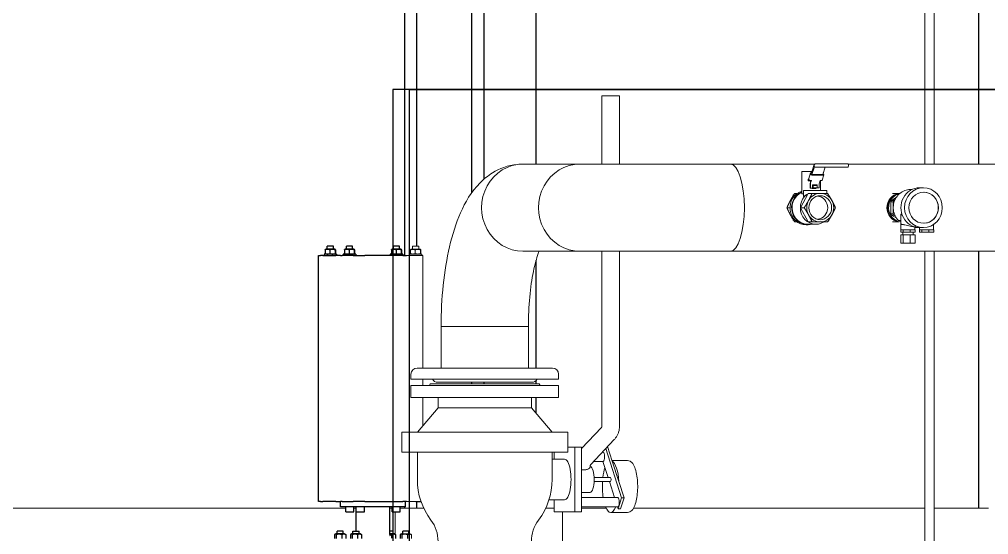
# Model space of a CAD drawing. Header units: millimetres. Extents: x -4172 to 126100, y -2 to 142133.
# Drawn here: x 60829 to 62698, y 44059 to 45053 of the extents above; entities that cross this region are included whole.
import ezdxf

# ---------------------------------------------------------------- set-up
doc = ezdxf.new("R2010")
doc.units = ezdxf.units.MM
doc.header["$LTSCALE"] = 100
for name, color, linetype, lineweight, true_color in [('P_Biomass (BM)', 150, 'Continuous', 18, 0x007fff), ('P_Cable Ducts (CD)', 30, 'Continuous', 18, 0xff7f00), ('P_Technical Water (TW)', 140, 'Continuous', 18, 0x00bfff)]:
    doc.layers.add(name, color=color, linetype=linetype, lineweight=lineweight, true_color=true_color)
doc.layers.add('Visible', color=7, linetype='Continuous', lineweight=25)

msp = doc.modelspace()

# ---------------------------------------------------------------- linework, layer by layer
at = {"layer": 'P_Biomass (BM)'}
for p, q in [((61986.46, 44905.08), (61952.46, 44905.08)), ((61952.46, 44773.73), (61952.46, 44905.08)), ((61986.46, 44773.73), (61986.46, 44905.08)), ((61800.08, 44773.73), (61909.9, 44773.73)), ((62200.3, 44773.73), (61909.9, 44773.73)), ((62200.3, 44773.73), (61909.9, 44773.73)), ((62200.3, 44773.73), (62362.87, 44773.73)), ((62337.92, 44759.53), (62338.03, 44716.61)), ((62351.51, 44746.13), (62354.89, 44756.74)), ((62355.81, 44753.45), (62354.9, 44756.28)), ((62357.36, 44757.35), (62355.97, 44757.35)), ((62356.9, 44755.93), (62361.61, 44770.69)), ((62357.59, 44753.81), (62362.29, 44768.57)), ((62362.19, 44769.44), (62362.18, 44772.44)), ((62384.44, 44774.01), (62363.6, 44773.95)), ((62363.61, 44767.95), (62405.85, 44767.95)), ((62378.43, 44753.87), (62382.91, 44767.95)), ((62380.43, 44753.52), (62379.52, 44756.35)), ((62384.44, 44774.01), (62426.67, 44774.01)), ((62427.55, 44773.73), (64317.06, 44773.73)), ((62428.18, 44769.51), (62428.17, 44772.51)), ((62350.12, 44741.45), (62350.11, 44744.45)), ((62350.11, 44744.45), (62351.91, 44744.45)), ((62350.12, 44741.45), (62352.86, 44741.45)), ((62351.52, 44745.68), (62352.43, 44742.85)), ((62352.86, 44741.45), (62355.55, 44741.46)), ((62356.56, 44741.8), (62354.2, 44741.79)), ((62355.66, 44741.79), (62354.68, 44738.72)), ((62356.56, 44741.8), (62355.13, 44737.3)), ((62356.9, 44755.93), (62357.59, 44753.81)), ((62379.36, 44752.46), (62357.58, 44752.4)), ((62357.59, 44753.81), (62378.43, 44753.87)), ((62373.61, 44741.85), (62372.18, 44737.35)), ((62373.5, 44741.51), (62373.69, 44741.51)), ((62375.98, 44741.85), (62373.61, 44741.85)), ((62373.96, 44741.57), (62374.01, 44722.61)), ((62377.06, 44742.46), (62380.44, 44753.07)), ((62341.58, 44711.49), (62341.55, 44722.52)), ((62380.59, 44722.63), (62344.6, 44722.53)), ((62347.49, 44722.53), (62383.48, 44722.63)), ((62354.03, 44733.77), (62354.05, 44727.52)), ((62354.69, 44727.52), (62354.05, 44727.52)), ((62354.67, 44733.77), (62354.69, 44727.52)), ((62354.69, 44727.52), (62358.95, 44727.53)), ((62357.85, 44726.36), (62359.89, 44727.79)), ((62357.85, 44727.53), (62357.85, 44726.36)), ((62367.46, 44733.8), (62358.93, 44733.78)), ((62358.93, 44733.78), (62358.95, 44727.53)), ((62359.88, 44732.47), (62358.94, 44732.47)), ((62359.88, 44732.47), (62367.46, 44732.49)), ((62359.89, 44727.79), (62359.88, 44732.47)), ((62359.89, 44727.79), (62367.47, 44727.81)), ((62367.46, 44732.49), (62365.41, 44732.49)), ((62365.43, 44726.38), (62367.47, 44727.81)), ((62366.81, 44733.8), (62366.82, 44732.49)), ((62367.11, 44727.56), (62367.47, 44727.56)), ((62367.47, 44727.56), (62367.46, 44733.8)), ((62367.47, 44727.81), (62367.46, 44732.49)), ((62367.47, 44727.56), (62371.73, 44727.57)), ((62371.72, 44733.82), (62371.73, 44727.57)), ((62386.55, 44717.12), (62386.54, 44722.64)), ((62547.04, 44724.58), (62550.69, 44724.68)), ((62565.61, 44728.05), (62572.66, 44728.05)), ((62320.89, 44713.73), (62322.16, 44713.73)), ((62329.29, 44717.04), (62324.28, 44717.04)), ((62350.46, 44717.04), (62335.5, 44689.49)), ((62380.54, 44717.12), (62350.46, 44717.04)), ((62350.46, 44717.04), (62357.7, 44717.04)), ((62380.54, 44717.12), (62387.78, 44717.12)), ((62509.79, 44701.16), (62514.28, 44701.16)), ((62509.79, 44701.16), (62509.79, 44678)), ((62520.28, 44709.25), (62511.18, 44703.71)), ((62515.68, 44703.71), (62511.18, 44703.71)), ((62512.94, 44716.83), (62526.14, 44716.83)), ((62514.28, 44701.16), (62514.28, 44678)), ((62517.97, 44705.11), (62515.68, 44703.71)), ((62315.37, 44689.49), (62309.31, 44689.49)), ((62335.5, 44689.49), (62350.61, 44662.04)), ((62335.5, 44689.49), (62342.74, 44689.49)), ((62320.89, 44665.43), (62322.23, 44665.43)), ((62514.28, 44678), (62509.79, 44678)), ((62511.18, 44675.45), (62515.68, 44675.45)), ((62511.18, 44675.45), (62520.28, 44669.91)), ((62515.68, 44675.45), (62517.97, 44674.05)), ((62524.52, 44664.58), (62524.68, 44664.58)), ((62528.81, 44675.38), (62528.81, 44657.46)), ((62329.41, 44662.04), (62324.42, 44662.04)), ((62346.63, 44656.58), (62349.68, 44656.58)), ((62349.68, 44657.58), (62365.57, 44657.58)), ((62350.61, 44662.04), (62357.85, 44662.04)), ((62512.94, 44662.33), (62526.14, 44662.33)), ((62529.4, 44647.08), (62529.31, 44647.08)), ((62529.31, 44647.08), (62529.31, 44642.08)), ((62529.4, 44657.26), (62529.4, 44647.08)), ((62529.4, 44647.08), (62533.52, 44647.08)), ((62533.76, 44647.08), (62533.52, 44647.08)), ((62534.49, 44647.08), (62533.76, 44647.08)), ((62533.76, 44647.08), (62533.76, 44642.08)), ((62534.49, 44647.08), (62546.62, 44647.08)), ((62547.35, 44647.08), (62546.62, 44647.08)), ((62547.84, 44647.08), (62547.35, 44647.08)), ((62547.35, 44647.08), (62547.35, 44642.08)), ((62547.84, 44647.08), (62556, 44647.08)), ((62555.94, 44652.38), (62555.94, 44651.08)), ((62557.44, 44651.08), (62555.94, 44651.08)), ((62556.49, 44647.08), (62556, 44647.08)), ((62556.4, 44651.08), (62556.4, 44647.08)), ((62556.49, 44647.08), (62556.49, 44642.08)), ((62557.44, 44652.09), (62557.44, 44651.08)), ((62557.44, 44651.08), (62569.16, 44651.08)), ((62565.38, 44647.08), (62565.3, 44647.08)), ((62565.3, 44647.08), (62565.3, 44642.08)), ((62565.38, 44651.08), (62565.38, 44647.08)), ((62565.38, 44647.08), (62569.51, 44647.08)), ((62565.61, 44651.11), (62572.66, 44651.11)), ((62569.16, 44651.11), (62569.16, 44651.08)), ((62570.66, 44651.08), (62569.16, 44651.08)), ((62569.74, 44647.08), (62569.51, 44647.08)), ((62570.47, 44647.08), (62569.74, 44647.08)), ((62569.74, 44647.08), (62569.74, 44642.08)), ((62570.47, 44647.08), (62582.6, 44647.08)), ((62570.66, 44651.11), (62570.66, 44651.08)), ((62583.33, 44647.08), (62582.6, 44647.08)), ((62583.82, 44647.08), (62583.33, 44647.08)), ((62583.33, 44647.08), (62583.33, 44642.08)), ((62583.82, 44647.08), (62591.98, 44647.08)), ((62592.47, 44647.08), (62591.98, 44647.08)), ((62592.38, 44656.84), (62592.38, 44647.08)), ((62592.47, 44647.08), (62592.47, 44642.08)), ((62592.98, 44657.64), (62592.98, 44657.46)), ((62533.76, 44642.08), (62529.31, 44642.08)), ((62533.76, 44637.08), (62529.31, 44637.08)), ((62529.31, 44637.08), (62529.31, 44621.08)), ((62532.9, 44642.08), (62532.9, 44637.08)), ((62547.35, 44642.08), (62533.76, 44642.08)), ((62547.35, 44637.08), (62533.76, 44637.08)), ((62533.76, 44637.08), (62533.76, 44621.08)), ((62556.49, 44642.08), (62547.35, 44642.08)), ((62556.49, 44637.08), (62547.35, 44637.08)), ((62547.35, 44637.08), (62547.35, 44621.08)), ((62552.9, 44642.08), (62552.9, 44637.08)), ((62556.49, 44637.08), (62556.49, 44621.08)), ((62569.74, 44642.08), (62565.3, 44642.08)), ((62583.33, 44642.08), (62569.74, 44642.08)), ((62592.47, 44642.08), (62583.33, 44642.08)), ((61583.46, 44608.21), (61583.46, 44600.95)), ((61584.72, 44609.58), (61583.8, 44609.05)), ((61601.92, 44609.58), (61584.72, 44609.58)), ((61599.32, 44615.58), (61587.32, 44615.58)), ((61587.32, 44609.58), (61587.32, 44615.58)), ((61592.54, 44608.21), (61592.54, 44600.95)), ((61599.32, 44609.58), (61599.32, 44615.58)), ((61601.92, 44609.58), (61602.85, 44609.05)), ((61602.41, 44608.21), (61602.41, 44600.95)), ((61603.19, 44608.21), (61603.19, 44600.95)), ((62533.76, 44621.08), (62529.31, 44621.08)), ((62547.35, 44621.08), (62533.76, 44621.08)), ((62556.49, 44621.08), (62547.35, 44621.08)), ((61575.32, 44597.08), (61593.6, 44597.08)), ((61605.32, 44599.58), (61581.32, 44599.58)), ((61581.32, 44599.58), (61581.32, 44597.08)), ((61584.72, 44599.58), (61583.8, 44600.11)), ((61607.32, 44597.08), (61593.6, 44597.08)), ((61601.92, 44599.58), (61602.85, 44600.11)), ((61605.32, 44599.58), (61605.32, 44597.08)), ((61607.32, 44597.08), (61607.32, 44380.08)), ((61800.08, 44605.43), (61909.9, 44605.43)), ((61909.9, 44605.43), (62200.3, 44605.43)), ((61909.9, 44605.43), (62200.3, 44605.43)), ((61952.46, 44267.86), (61952.46, 44605.43)), ((61986.46, 44267.86), (61986.46, 44605.43)), ((62200.3, 44605.43), (64317.06, 44605.43)), ((61642.39, 44380.08), (61642.39, 44460.58)), ((61810.69, 44460.58), (61642.39, 44460.58)), ((61810.69, 44380.08), (61810.69, 44460.58)), ((61584.04, 44358.58), (61584.04, 44368.08)), ((61597.07, 44380.08), (61596.04, 44380.08)), ((61597.07, 44380.08), (61597.76, 44380.08)), ((61646.56, 44380.08), (61597.76, 44380.08)), ((61646.56, 44380.08), (61650.42, 44380.08)), ((61742.91, 44380.08), (61650.42, 44380.08)), ((61742.91, 44380.08), (61747.66, 44380.08)), ((61829.66, 44380.08), (61747.66, 44380.08)), ((61829.66, 44380.08), (61832.54, 44380.08)), ((61857.04, 44380.08), (61832.54, 44380.08)), ((61869.04, 44358.58), (61869.04, 44368.08)), ((61869.04, 44358.58), (61584.04, 44358.58)), ((61584.04, 44346.58), (61869.04, 44346.58)), ((61584.04, 44346.58), (61584.04, 44323.58)), ((61607.32, 44358.58), (61607.32, 44346.58)), ((61621.54, 44349.58), (61619.81, 44346.58)), ((61621.54, 44349.58), (61831.54, 44349.58)), ((61817.54, 44352.58), (61635.54, 44352.58)), ((61831.54, 44349.58), (61833.28, 44346.58)), ((61869.04, 44346.58), (61869.04, 44323.58)), ((61584.04, 44323.58), (61869.04, 44323.58)), ((61607.32, 44323.58), (61607.32, 44269.25)), ((61636.54, 44323.58), (61636.54, 44303.58)), ((61816.54, 44323.58), (61816.54, 44303.58)), ((61636.54, 44303.58), (61596.54, 44256.58)), ((61636.54, 44303.58), (61816.54, 44303.58)), ((61816.54, 44303.58), (61856.54, 44256.58)), ((61566.54, 44256.58), (61886.54, 44256.58)), ((61566.54, 44256.58), (61566.54, 44217.58)), ((61886.54, 44256.58), (61886.54, 44217.58)), ((61913.29, 44224.99), (61951.57, 44265.41)), ((61931, 44194.25), (61976.26, 44242.03)), ((61566.54, 44217.58), (61886.54, 44217.58)), ((61596.54, 44217.58), (61596.54, 44165.08)), ((61856.54, 44217.58), (61856.54, 44165.08)), ((61860.37, 44204.08), (61860.37, 44217.58)), ((61886.54, 44227.58), (61900.51, 44227.58)), ((61900.51, 44227.58), (61900.51, 44102.58)), ((61913.29, 44227.58), (61900.51, 44227.58)), ((61913.29, 44102.58), (61913.29, 44227.58)), ((61953.57, 44218.08), (61954.86, 44218.08)), ((61960, 44224.87), (61990.56, 44129.72)), ((61963.54, 44228.61), (61972.5, 44200.71)), ((61880.44, 44204.08), (61856.54, 44204.08)), ((61936.52, 44200.08), (61954.86, 44200.08)), ((61964.3, 44169.08), (61954.34, 44200.08)), ((61972.2, 44201.64), (62002.08, 44201.64)), ((61972.5, 44200.71), (61985.16, 44161.27)), ((61930.11, 44189.48), (61930.11, 44191.79)), ((61937.61, 44169.08), (61968.99, 44169.08)), ((61937.61, 44161.08), (61968.99, 44161.08)), ((61976.82, 44130.08), (61966.87, 44161.08)), ((61985.16, 44161.27), (61995.29, 44129.72)), ((61929.68, 44140.08), (61913.29, 44140.08)), ((61593.6, 44122.58), (61575.32, 44122.58)), ((61880.44, 44126.08), (61850.56, 44126.08)), ((61860.37, 44102.58), (61860.37, 44126.08)), ((61913.29, 44130.08), (61983.12, 44130.08)), ((61990.56, 44129.72), (61983.75, 44108.51)), ((61995.29, 44129.72), (61988.48, 44108.51)), ((61990.56, 44129.72), (61995.29, 44129.72)), ((61860.37, 44102.58), (61900.51, 44102.58)), ((61900.51, 44102.58), (61913.29, 44102.58)), ((61913.29, 44112.08), (61983.12, 44112.08)), ((61983.75, 44108.51), (61982.6, 44112.08)), ((61983.75, 44108.51), (61988.48, 44108.51)), ((61969.41, 44101.64), (62002.08, 44101.64)), ((61582.92, 44060.08), (61565.72, 44060.08)), ((61582.92, 44060.08), (61584.21, 44059.33)), ((61584.97, 44058.71), (61584.97, 44051.45))]:
    msp.add_line(p, q, dxfattribs=at)
for centre, radius, start, end in [((62405.85, 44769.45), 1.5, 270, 270.14477), ((62426.67, 44772.51), 1.5, 0.14772, 90), ((62426.68, 44769.51), 1.5, 270.19099, 0.14772), ((61596.04, 44368.08), 12, 90, 180), ((61857.04, 44368.08), 12, 0, 90), ((61635.54, 44363.58), 11, 207.03569, 270), ((61817.54, 44363.58), 11, 270, 332.96431), ((61726.54, 44165.08), 130, 180, 217.01368), ((61726.54, 44165.08), 130, 322.98632, 0), ((61568.04, 44045.58), 68.5, 0, 37.01368), ((61885.05, 44045.58), 68.5, 142.98632, 180)]:
    msp.add_arc(centre, radius, start, end, dxfattribs=at)
for centre, major_axis, ratio, start_param, end_param in [((61800.08, 44689.58), (0, 84.15), 0.9470423, 0, 3.1415927), ((61909.9, 44689.58), (0, 84.15), 0.9470423, 0, 3.1415927), ((62200.3, 44689.58), (0, 84.15), 0.3211089, 3.1415927, 6.2831853), ((62355.92, 44759.58), (-18, -0.05), 0.0008742, 4.5924201, 7.9733886), ((62356.32, 44756.29), (-1.43, 0.46), 0.6702781, 5.1598696, 6.7306659), ((62362.98, 44766.45), (-0.02, 6), 0.3211077, 0.4149526, 0.7844751), ((62363.61, 44772.45), (0, 1.5), 0.9470423, 0.0027223, 1.5735187), ((62363.61, 44769.45), (0, -1.5), 0.9470423, 4.7151113, 6.2831853), ((62362.98, 44766.45), (-0.01, 3), 0.3211077, 0.6947531, 0.7844751), ((62378.1, 44756.35), (-1.43, 0.46), 0.6702781, 3.5890733, 3.9241542), ((62355.96, 44744.48), (18, 0.05), 0.0008742, 4.3818245, 4.4858019), ((62352.94, 44745.68), (-1.43, 0.46), 0.6702781, 0, 0.4474806), ((62353.85, 44742.85), (-1.43, 0.46), 0.6702781, 0.4474806, 2.018277), ((62352.84, 44747.45), (0.02, -6), 0.3211077, 6.2822623, 6.6659242), ((62356.28, 44733.77), (0.02, -7), 0.3211077, 3.9260678, 4.7114659), ((62357.23, 44753.46), (1.43, -0.46), 0.6702781, 3.5890733, 5.1598696), ((62373.67, 44747.51), (0.02, -6), 0.3211077, 0, 0.3372176), ((62375.64, 44742.91), (1.43, -0.46), 0.6702781, 5.1598696, 6.2831853), ((62379.01, 44753.52), (1.43, -0.46), 0.6702781, 5.1598696, 6.7306659), ((62346.63, 44689.58), (0, 33), 0.9470423, 0.2790798, 3.1415927), ((62349.68, 44689.58), (0, 33), 0.9470423, 0.3822292, 3.3884016), ((62349.68, 44689.58), (0, -32), 0.9470423, 3.5363171, 6.2831853), ((62346.05, 44722.53), (-4.5, -0.01), 0.0008742, 5.039288, 8.1808807), ((62356.28, 44733.77), (0.01, -5), 0.3211077, 3.9260678, 4.7114659), ((62356.01, 44722.41), (17.99, 1.41), 0.2113068, 1.0038021, 1.4519883), ((62355.99, 44732.48), (-18, -0.05), 0.0008742, 1.7353752, 2.1217885), ((62373.32, 44733.82), (0.01, -5), 0.3211077, 3.9260678, 4.7114659), ((62382.04, 44722.63), (4.5, 0.01), 0.0008742, 5.039288, 8.1808807), ((62565.61, 44689.58), (0, 38.47), 0.9470423, 0, 3.1415927), ((62572.95, 44689.58), (0, -30), 0.9470423, 0.0755512, 3.0660414), ((62365.57, 44689.58), (0, -32), 0.9470423, 3.7800263, 6.8212838), ((62373.6, 44689.58), (0, -27.5), 0.9470423, 4.1915125, 5.2387101), ((62373.6, 44689.58), (0, 27.5), 0.9470423, 0.0027223, 1.0499199), ((62366.73, 44689.58), (0, -22.49), 0.9470423, 0.0679058, 3.0736868), ((62373.6, 44689.58), (0, 27.5), 0.9470423, 5.2387101, 6.2859077), ((62373.6, 44689.58), (0, 27.5), 0.9470423, 4.1915125, 5.2387101), ((62528.2, 44689.58), (0, 27.25), 0.9470423, 0.1378759, 3.0037168), ((62529.64, 44689.58), (0, 27.5), 0.9470423, 0.0989941, 3.1094463), ((62531.57, 44689.58), (0, 27.5), 0.9470423, 0.1902776, 3.0352738), ((62531.57, 44689.58), (0, -25.75), 0.9470423, 4.131567, 4.2460134), ((62536.07, 44689.58), (0, -25.75), 0.9470423, 4.131567, 4.2460134), ((62373.6, 44689.58), (0, -27.5), 0.9470423, 5.2387101, 6.2859077), ((62373.6, 44689.58), (0, -27.5), 0.9470423, 0.0027223, 1.0499199), ((62531.57, 44689.58), (0, -25.75), 0.9470423, 5.1787645, 5.293211), ((62536.07, 44689.58), (0, -25.75), 0.9470423, 5.1787645, 5.293211), ((62565.68, 44752.08), (2.72, 99.97), 0.9469702, 2.9761439, 3.0620679), ((62563.3, 44752.08), (0, -100), 0.9470423, 6.2053565, 6.2109147), ((61954.86, 44209.08), (0, 9), 0.3211089, 3.1415927, 6.2831853), ((61880.44, 44165.08), (0, -39), 0.3211089, 0, 3.1415927), ((61969.41, 44151.64), (0, 50), 0.3211089, 4.9060985, 6.0894758), ((61929.68, 44165.08), (0, -25), 0.3211089, 0, 3.0884068), ((61969.41, 44151.64), (0, 50), 0.3211089, 0.7639426, 1.214612), ((61969.41, 44151.64), (0, 50), 0.3211089, 1.3809575, 2.0167289), ((61968.99, 44165.08), (0, 4), 0.3211089, 3.1415927, 6.2831853), ((61983.12, 44121.08), (0, 9), 0.3211089, 3.1415927, 6.2831853), ((61969.41, 44151.64), (0, -50), 0.3211089, 5.6253203, 6.9410503)]:
    msp.add_ellipse(centre, major_axis=major_axis, ratio=ratio, start_param=start_param, end_param=end_param, dxfattribs=at)
for centre, major_axis in [((62572.66, 44689.58), (0, -38.47)), ((62573.14, 44689.58), (0, -29.99)), ((62373.6, 44689.58), (0, 23.16))]:
    msp.add_ellipse(centre, major_axis=major_axis, ratio=0.9470423, dxfattribs=at)
for points, knots in [([(61642.39, 44460.58), (61642.39, 44487.39), (61643.75, 44514.19), (61649.15, 44565.96), (61653.18, 44590.91), (61664.1, 44637.69), (61670.89, 44659.5), (61688.89, 44700.22), (61699.64, 44719.45), (61724.25, 44744.35), (61732.13, 44750.99), (61754.73, 44764.92), (61771.33, 44771.41), (61792.96, 44773.55), (61796.52, 44773.73), (61800.08, 44773.73)], [4.712389, 4.712389, 4.712389, 4.712389, 5.0265482, 5.0265482, 5.3407075, 5.3407075, 5.6548668, 5.6548668, 5.969026, 5.969026, 6.0877195, 6.0877195, 6.2513928, 6.2513928, 6.2831853, 6.2831853, 6.2831853, 6.2831853]), ([(61642.39, 44460.58), (61642.39, 44487.39), (61643.75, 44514.19), (61649.15, 44565.96), (61653.18, 44590.91), (61664.1, 44637.69), (61670.89, 44659.5), (61688.89, 44700.22), (61699.64, 44719.45), (61724.25, 44744.35), (61732.13, 44750.99), (61754.73, 44764.92), (61771.33, 44771.41), (61792.96, 44773.55), (61796.52, 44773.73), (61800.08, 44773.73)], [3.1415927, 3.1415927, 3.1415927, 3.1415927, 3.4557519, 3.4557519, 3.7699112, 3.7699112, 4.0840704, 4.0840704, 4.3982297, 4.3982297, 4.5169232, 4.5169232, 4.6805965, 4.6805965, 4.712389, 4.712389, 4.712389, 4.712389]), ([(62426.69, 44768.01), (62424.29, 44768), (62421.53, 44767.99), (62415.72, 44767.97), (62412.62, 44767.97), (62408.3, 44767.95), (62407.07, 44767.95), (62405.85, 44767.95)], [0, 0, 0, 0, 0.9485105, 0.9485105, 1.8798319, 1.8798319, 2.2471755, 2.2471755, 2.2471755, 2.2471755]), ([(62547.04, 44724.58), (62543.5, 44724.48), (62539.98, 44723.79), (62533.31, 44721.29), (62530.17, 44719.48), (62524.57, 44714.91), (62522.13, 44712.15), (62518.17, 44705.95), (62516.66, 44702.51), (62514.76, 44695.3), (62514.37, 44691.52), (62514.74, 44684.03), (62515.5, 44680.31), (62518.11, 44673.32), (62519.96, 44670.04), (62522.97, 44666.26), (62523.72, 44665.4), (62524.52, 44664.58)], [3.1673335, 3.1673335, 3.1673335, 3.1673335, 3.4829803, 3.4829803, 3.7997707, 3.7997707, 4.1190071, 4.1190071, 4.4407572, 4.4407572, 4.7641675, 4.7641675, 5.0880158, 5.0880158, 5.4110155, 5.4110155, 5.5111734, 5.5111734, 5.5111734, 5.5111734]), ([(62341.56, 44716.56), (62341.25, 44716.45), (62340.95, 44716.36), (62340.38, 44716.2), (62340.11, 44716.14), (62339.72, 44716.06), (62339.59, 44716.04), (62339.36, 44716.01), (62339.26, 44716), (62339.11, 44715.99), (62339.04, 44715.99), (62338.98, 44715.99), (62338.61, 44715.99), (62338.34, 44716.07), (62338.08, 44716.32), (62338.03, 44716.46), (62338.03, 44716.61)], [-17.2751943, -17.2751943, -17.2751943, -17.2751943, -17.1128589, -17.1128589, -16.9430395, -16.9430395, -16.8479196, -16.8479196, -16.7677188, -16.7677188, -16.7122811, -16.7122811, -16.7122811, -16.3632847, -16.3632847, -16.1370681, -16.1370681, -16.1370681, -16.1370681]), ([(62347.51, 44715.28), (62346.94, 44714.83), (62346.3, 44714.32), (62345.03, 44713.32), (62344.41, 44712.83), (62343.44, 44712.1), (62343.02, 44711.8), (62342.47, 44711.47), (62342.31, 44711.38), (62342.03, 44711.26), (62341.91, 44711.23), (62341.82, 44711.23), (62341.72, 44711.23), (62341.66, 44711.26), (62341.59, 44711.37), (62341.58, 44711.42), (62341.58, 44711.49)], [-0.79507583, -0.79507583, -0.79507583, -0.79507583, -0.56860983, -0.56860983, -0.34214383, -0.34214383, -0.17107191, -0.17107191, -0.08553596, -0.08553596, 0, 0, 0, 0.08553596, 0.08553596, 0.14675275, 0.14675275, 0.14675275, 0.14675275]), ([(62528.81, 44675.38), (62528.81, 44675.92), (62528.87, 44676.5), (62529.2, 44677.04), (62529.38, 44677.14), (62529.84, 44677.06), (62530.09, 44676.89), (62530.76, 44676.31), (62531.19, 44675.81), (62531.73, 44675.16), (62531.83, 44675.04), (62531.93, 44674.92)], [0.7085407, 0.7085407, 0.7085407, 0.7085407, 1.0618924, 1.0618924, 1.2866737, 1.2866737, 1.4984929, 1.4984929, 1.7892436, 1.7892436, 1.8523783, 1.8523783, 1.8523783, 1.8523783]), ([(62529.4, 44656.84), (62529.01, 44657.09), (62528.81, 44657.3), (62528.8, 44657.63), (62529.07, 44657.72), (62530.21, 44657.7), (62531.12, 44657.58), (62533.5, 44657.11), (62534.98, 44656.77), (62538.31, 44655.97), (62540.15, 44655.52), (62543.85, 44654.66), (62545.68, 44654.26), (62547.41, 44653.9)], [-3.1346975, -3.1346975, -3.1346975, -3.1346975, -2.7249719, -2.7249719, -2.2374266, -2.2374266, -1.7027674, -1.7027674, -1.1397398, -1.1397398, -0.5606326, -0.5606326, 0, 0, 0, 0]), ([(62529.4, 44657.26), (62529.4, 44657.42), (62529.66, 44657.51), (62530.66, 44657.51), (62531.56, 44657.39), (62533.91, 44656.94), (62535.36, 44656.61), (62538.38, 44655.9), (62540.15, 44655.47), (62543.77, 44654.64), (62545.61, 44654.23), (62548.82, 44653.58), (62550.43, 44653.28), (62553.14, 44652.81), (62554.25, 44652.64), (62555.39, 44652.47), (62555.7, 44652.42), (62555.94, 44652.38)], [11.9108935, 11.9108935, 11.9108935, 11.9108935, 12.3373292, 12.3373292, 12.8467489, 12.8467489, 13.3561686, 13.3561686, 13.8808839, 13.8808839, 14.4055991, 14.4055991, 14.9194863, 14.9194863, 15.4333734, 15.4333734, 15.6904135, 15.6904135, 15.6904135, 15.6904135]), ([(62589.91, 44655.69), (62590.39, 44655.87), (62590.82, 44656.05), (62592.05, 44656.6), (62592.61, 44656.95), (62592.93, 44657.3), (62592.98, 44657.39), (62592.98, 44657.46)], [-2.37614409, -2.37614409, -2.37614409, -2.37614409, -2.13901841, -2.13901841, -1.60180161, -1.60180161, -1.41131602, -1.41131602, -1.41131602, -1.41131602]), ([(61810.69, 44460.58), (61810.69, 44479.8), (61811.59, 44499.03), (61814.98, 44534.97), (61817.44, 44551.73), (61823.21, 44580.07), (61826.47, 44591.95), (61830.17, 44602.63), (61830.7, 44604.07), (61831.21, 44605.43)], [4.71238898, 4.71238898, 4.71238898, 4.71238898, 4.99791788, 4.99791788, 5.27759621, 5.27759621, 5.53693219, 5.53693219, 5.57978495, 5.57978495, 5.57978495, 5.57978495]), ([(61810.69, 44460.58), (61810.69, 44479.8), (61811.59, 44499.03), (61814.98, 44534.97), (61817.44, 44551.73), (61823.21, 44580.07), (61826.47, 44591.95), (61830.17, 44602.63), (61830.7, 44604.07), (61831.21, 44605.43)], [3.14159265, 3.14159265, 3.14159265, 3.14159265, 3.42712155, 3.42712155, 3.70679988, 3.70679988, 3.96613586, 3.96613586, 4.00898863, 4.00898863, 4.00898863, 4.00898863]), ([(61597.76, 44380.08), (61597.65, 44380.08), (61597.55, 44380.08), (61597.2, 44380.08), (61597.06, 44380.08), (61597.03, 44380.08), (61597.04, 44380.08), (61597.07, 44380.08)], [-2.19527918, -2.19527918, -2.19527918, -2.19527918, -2.09934923, -2.09934923, -1.8229843, -1.8229843, -1.70977025, -1.70977025, -1.70977025, -1.70977025]), ([(61650.42, 44380.08), (61650.29, 44380.08), (61650.17, 44380.08), (61648.78, 44380.08), (61647.66, 44380.08), (61646.67, 44380.08), (61646.62, 44380.08), (61646.56, 44380.08)], [-3.22529875, -3.22529875, -3.22529875, -3.22529875, -3.17709695, -3.17709695, -2.68834505, -2.68834505, -2.65935601, -2.65935601, -2.65935601, -2.65935601]), ([(61747.66, 44380.08), (61747.37, 44380.08), (61747.06, 44380.08), (61745.87, 44380.08), (61744.96, 44380.08), (61743.66, 44380.08), (61743.28, 44380.08), (61742.91, 44380.08)], [-2.19527918, -2.19527918, -2.19527918, -2.19527918, -2.09934923, -2.09934923, -1.8229843, -1.8229843, -1.70977025, -1.70977025, -1.70977025, -1.70977025]), ([(61832.54, 44380.08), (61832.41, 44380.08), (61832.27, 44380.08), (61831.67, 44380.08), (61831.12, 44380.08), (61830.22, 44380.08), (61829.95, 44380.08), (61829.66, 44380.08)], [-2.19527918, -2.19527918, -2.19527918, -2.19527918, -2.09934923, -2.09934923, -1.8229843, -1.8229843, -1.70977025, -1.70977025, -1.70977025, -1.70977025]), ([(61951.57, 44265.41), (61951.66, 44265.51), (61951.75, 44265.62), (61951.93, 44265.87), (61952.01, 44266.01), (61952.16, 44266.33), (61952.23, 44266.5), (61952.34, 44266.86), (61952.39, 44267.06), (61952.44, 44267.45), (61952.46, 44267.66), (61952.46, 44267.86)], [0.78539816, 0.78539816, 0.78539816, 0.78539816, 0.9424778, 0.9424778, 1.09955743, 1.09955743, 1.25663706, 1.25663706, 1.41371669, 1.41371669, 1.57079633, 1.57079633, 1.57079633, 1.57079633]), ([(61976.26, 44242.03), (61977.57, 44243.42), (61978.77, 44244.9), (61980.93, 44248.04), (61981.88, 44249.69), (61983.53, 44253.1), (61984.22, 44254.87), (61985.34, 44258.49), (61985.76, 44260.34), (61986.32, 44264.08), (61986.46, 44265.97), (61986.46, 44267.86)], [0.78539816, 0.78539816, 0.78539816, 0.78539816, 0.9424778, 0.9424778, 1.09955743, 1.09955743, 1.25663706, 1.25663706, 1.41371669, 1.41371669, 1.57079633, 1.57079633, 1.57079633, 1.57079633]), ([(62002.08, 44201.64), (62003.87, 44201.64), (62005.61, 44201.12), (62009.02, 44199.21), (62010.55, 44197.67), (62013.96, 44193.05), (62015.58, 44189.51), (62018.26, 44181.32), (62019.31, 44176.72), (62020.8, 44166.98), (62021.26, 44161.9), (62021.62, 44151.62), (62021.53, 44146.43), (62020.8, 44136.38), (62020.17, 44131.52), (62018.38, 44122.5), (62017.23, 44118.37), (62014.31, 44111.03), (62012.57, 44107.88), (62009.18, 44104.38), (62008, 44103.44), (62005.26, 44102.06), (62003.68, 44101.64), (62002.08, 44101.64)], [4.712389, 4.712389, 4.712389, 4.712389, 4.8908155, 4.8908155, 5.1232122, 5.1232122, 5.4876059, 5.4876059, 5.8390684, 5.8390684, 6.1740262, 6.1740262, 6.5044596, 6.5044596, 6.8357005, 6.8357005, 7.1739193, 7.1739193, 7.5335339, 7.5335339, 7.6937578, 7.6937578, 7.8539816, 7.8539816, 7.8539816, 7.8539816]), ([(61930.11, 44189.48), (61930.11, 44189.39), (61930.1, 44189.29), (61929.98, 44188.9), (61929.79, 44188.56), (61929.2, 44187.81), (61928.81, 44187.4), (61927.43, 44186.19), (61926.08, 44185.27), (61923.56, 44184.21), (61922.64, 44183.92), (61920.67, 44183.52), (61919.63, 44183.41), (61917.51, 44183.41), (61916.4, 44183.52), (61914.61, 44183.83), (61913.95, 44183.98), (61913.29, 44184.16)], [3.2178594, 3.2178594, 3.2178594, 3.2178594, 3.3383111, 3.3383111, 3.6704994, 3.6704994, 4.0026876, 4.0026876, 4.6752784, 4.6752784, 5.0115738, 5.0115738, 5.3478692, 5.3478692, 5.6841645, 5.6841645, 5.8799399, 5.8799399, 5.8799399, 5.8799399]), ([(61930.11, 44191.79), (61930.11, 44192), (61930.13, 44192.2), (61930.19, 44192.6), (61930.23, 44192.79), (61930.34, 44193.16), (61930.41, 44193.33), (61930.56, 44193.64), (61930.65, 44193.79), (61930.82, 44194.04), (61930.91, 44194.15), (61931, 44194.25)], [1.57079633, 1.57079633, 1.57079633, 1.57079633, 1.72787596, 1.72787596, 1.88495559, 1.88495559, 2.04203522, 2.04203522, 2.19911486, 2.19911486, 2.35619449, 2.35619449, 2.35619449, 2.35619449])]:
    msp.add_open_spline(points, degree=3, knots=knots, dxfattribs=at)
for points, weights in [([(62309.31, 44689.49), (62312.54, 44696.87), (62316.01, 44703.26)], [1.68820457608, 1.81878765449, 1.81878765449]), ([(62316.01, 44703.26), (62319.48, 44709.66), (62324.28, 44717.04)], [1.81878765449, 1.81878765449, 1.68820457608]), ([(62324.28, 44717.04), (62326.86, 44717.04), (62329.31, 44717.05)], [1.68820457608, 1.73227036676, 1.76146597723]), ([(62351.01, 44703.26), (62347.54, 44696.87), (62342.74, 44689.49)], [1.81878765449, 1.81878765449, 1.68820457608]), ([(62357.7, 44717.04), (62354.48, 44709.66), (62351.01, 44703.26)], [1.68820457608, 1.81878765449, 1.81878765449]), ([(62373.53, 44717.08), (62366.55, 44717.06), (62357.7, 44717.04)], [1.81878765449, 1.81878765449, 1.68820457608]), ([(62387.78, 44717.12), (62380.51, 44717.1), (62373.53, 44717.08)], [1.68820457608, 1.81878765449, 1.81878765449]), ([(62396.12, 44703.39), (62392.61, 44709.77), (62387.78, 44717.12)], [1.81878765449, 1.81878765449, 1.68820457608]), ([(62402.88, 44689.67), (62399.62, 44697.02), (62396.12, 44703.39)], [1.68820457608, 1.81878765449, 1.81878765449]), ([(62316.08, 44675.76), (62312.57, 44682.14), (62309.31, 44689.49)], [1.81878765449, 1.81878765449, 1.68820457608]), ([(62342.74, 44689.49), (62347.57, 44682.14), (62351.08, 44675.76)], [1.68820457608, 1.81878765449, 1.81878765449]), ([(62396.19, 44675.89), (62399.66, 44682.29), (62402.88, 44689.67)], [1.81878765449, 1.81878765449, 1.68820457608]), ([(62324.42, 44662.04), (62319.58, 44669.39), (62316.08, 44675.76)], [1.68820457608, 1.81878765449, 1.81878765449]), ([(62351.08, 44675.76), (62354.59, 44669.39), (62357.85, 44662.04)], [1.81878765449, 1.81878765449, 1.68820457608]), ([(62387.92, 44662.12), (62392.72, 44669.5), (62396.19, 44675.89)], [1.68820457608, 1.81878765449, 1.81878765449]), ([(62524.68, 44664.58), (62526.73, 44664.58), (62528.81, 44664.58)], [1, 1.00001147229, 1.0000173361]), ([(62357.85, 44662.04), (62366.69, 44662.06), (62373.67, 44662.08)], [1.68820457608, 1.81878765449, 1.81878765449]), ([(62373.67, 44662.08), (62380.65, 44662.1), (62387.92, 44662.12)], [1.81878765449, 1.81878765449, 1.68820457608]), ([(61592.54, 44608.21), (61588, 44609.79), (61583.46, 44608.21)], [1, 1.15470053838, 1]), ([(61583.46, 44608.21), (61583.64, 44608.95), (61583.8, 44609.05)], [1, 1.06704672594, 1.0759777723]), ([(61602.41, 44608.21), (61597.48, 44609.79), (61592.54, 44608.21)], [1, 1.15470053838, 1]), ([(61603.19, 44608.21), (61602.8, 44609.79), (61602.41, 44608.21)], [1, 1.15470053838, 1]), ([(61583.8, 44600.11), (61583.64, 44600.2), (61583.46, 44600.95)], [1.0759777723, 1.06704672594, 1]), ([(61583.46, 44600.95), (61588, 44599.36), (61592.54, 44600.95)], [1, 1.15470053838, 1]), ([(61592.54, 44600.95), (61597.48, 44599.36), (61602.41, 44600.95)], [1, 1.15470053838, 1]), ([(61602.41, 44600.95), (61602.8, 44599.36), (61603.19, 44600.95)], [1, 1.15470053838, 1]), ([(61584.97, 44058.71), (61581.17, 44060.29), (61577.37, 44058.71)], [1, 1.15470053838, 1]), ([(61584.21, 44059.33), (61584.57, 44059.13), (61584.97, 44058.71)], [1.05566794116, 1.03639744377, 1])]:
    msp.add_rational_spline(points, weights, degree=2, dxfattribs=at)
at = {"layer": 'P_Cable Ducts (CD)'}
for p, q in [((60717.06, 44109.73), (61458.32, 44109.73)), ((61474.32, 44109.73), (61478.38, 44109.73)), ((61543.6, 44109.73), (61547.66, 44109.73)), ((61553.48, 44059.41), (61553.48, 44102.58)), ((61608.92, 44109.73), (61563.66, 44109.73)), ((61860.37, 44109.73), (61844.17, 44109.73)), ((61876.67, 43995.43), (61876.67, 44102.58)), ((61913.29, 44109.73), (61960.65, 44109.73)), ((62013.38, 44109.73), (62575.22, 44109.73)), ((62593.22, 44109.73), (62698.42, 44109.73))]:
    msp.add_line(p, q, dxfattribs=at)
at = {"layer": 'P_Technical Water (TW)'}
for p, q in [((62575.22, 48272.58), (62575.22, 44773.73)), ((62593.22, 48272.58), (62593.22, 44773.73)), ((62575.22, 44605.43), (62575.22, 43663.58)), ((62593.22, 44605.43), (62593.22, 43663.58))]:
    msp.add_line(p, q, dxfattribs=at)
at = {"layer": 'Visible'}
for p, q in [((62679.54, 44773.73), (62679.54, 48877.58)), ((61572.25, 44597.08), (61572.25, 46707.58)), ((61595.4, 44615.58), (61595.4, 46707.58)), ((61701.41, 44718.29), (61701.41, 46707.58)), ((61725.72, 44745.19), (61725.72, 46707.58)), ((61825.42, 44773.73), (61825.42, 46707.58)), ((61549.1, 44917.58), (61549.1, 43454.73)), ((61581.22, 44917.58), (61549.1, 44917.58)), ((63443.19, 44917.58), (61549.1, 44917.58)), ((61581.22, 43454.73), (61581.22, 44917.58)), ((61581.22, 44917.58), (63475.3, 44917.58)), ((61418.79, 44608.21), (61418.79, 44600.95)), ((61420.06, 44609.58), (61419.13, 44609.05)), ((61437.26, 44609.58), (61420.06, 44609.58)), ((61434.66, 44615.58), (61422.66, 44615.58)), ((61422.66, 44609.58), (61422.66, 44615.58)), ((61427.88, 44608.21), (61427.88, 44600.95)), ((61434.66, 44609.58), (61434.66, 44615.58)), ((61437.26, 44609.58), (61438.18, 44609.05)), ((61437.74, 44608.21), (61437.74, 44600.95)), ((61438.53, 44608.21), (61438.53, 44600.95)), ((61455.77, 44608.21), (61455.77, 44600.95)), ((61457.03, 44609.58), (61456.11, 44609.05)), ((61474.23, 44609.58), (61457.03, 44609.58)), ((61471.63, 44615.58), (61459.63, 44615.58)), ((61459.63, 44609.58), (61459.63, 44615.58)), ((61464.85, 44608.21), (61464.85, 44600.95)), ((61471.63, 44609.58), (61471.63, 44615.58)), ((61474.23, 44609.58), (61475.16, 44609.05)), ((61474.72, 44608.21), (61474.72, 44600.95)), ((61475.5, 44608.21), (61475.5, 44600.95)), ((61546.48, 44608.21), (61546.48, 44600.95)), ((61547.75, 44609.58), (61546.83, 44609.05)), ((61564.95, 44609.58), (61547.75, 44609.58)), ((61562.35, 44615.58), (61550.35, 44615.58)), ((61550.35, 44609.58), (61550.35, 44615.58)), ((61555.57, 44608.21), (61555.57, 44600.95)), ((61562.35, 44609.58), (61562.35, 44615.58)), ((61564.95, 44609.58), (61565.87, 44609.05)), ((61565.43, 44608.21), (61565.43, 44600.95)), ((61566.22, 44608.21), (61566.22, 44600.95)), ((61405.93, 44597.08), (61405.73, 44597.08)), ((61405.73, 44122.58), (61405.73, 44597.08)), ((61405.93, 44597.08), (61409.54, 44597.08)), ((61414.01, 44597.08), (61409.54, 44597.08)), ((61414.01, 44597.08), (61431.44, 44597.08)), ((61440.66, 44599.58), (61416.66, 44599.58)), ((61416.66, 44599.58), (61416.66, 44597.08)), ((61420.06, 44599.58), (61419.13, 44600.11)), ((61431.44, 44597.08), (61439.22, 44597.08)), ((61437.26, 44599.58), (61438.18, 44600.11)), ((61448.61, 44597.08), (61439.22, 44597.08)), ((61440.66, 44599.58), (61440.66, 44597.08)), ((61448.61, 44597.08), (61451.27, 44597.08)), ((61451.27, 44597.08), (61451.64, 44597.08)), ((61472.87, 44597.08), (61451.64, 44597.08)), ((61477.63, 44599.58), (61453.63, 44599.58)), ((61453.63, 44599.58), (61453.63, 44597.08)), ((61457.03, 44599.58), (61456.11, 44600.11)), ((61472.87, 44597.08), (61488.53, 44597.08)), ((61474.23, 44599.58), (61475.16, 44600.11)), ((61477.63, 44599.58), (61477.63, 44597.08)), ((61488.53, 44597.08), (61495.52, 44597.08)), ((61568.73, 44597.08), (61495.52, 44597.08)), ((61568.35, 44599.58), (61544.35, 44599.58)), ((61544.35, 44599.58), (61544.35, 44597.08)), ((61547.75, 44599.58), (61546.83, 44600.11)), ((61564.95, 44599.58), (61565.87, 44600.11)), ((61568.35, 44599.58), (61568.35, 44597.08)), ((61568.73, 44597.08), (61575.32, 44597.08)), ((62679.54, 44109.73), (62679.54, 44605.43)), ((61825.42, 44380.08), (61825.42, 44587.44)), ((61701.41, 44349.58), (61701.41, 44352.58)), ((61725.72, 44349.58), (61725.72, 44352.58)), ((61825.42, 44349.58), (61825.42, 44355.9)), ((61825.42, 44293.14), (61825.42, 44323.58)), ((61405.73, 44122.58), (61405.93, 44122.58)), ((61409.54, 44122.58), (61405.93, 44122.58)), ((61409.54, 44122.58), (61414.01, 44122.58)), ((61431.44, 44122.58), (61414.01, 44122.58)), ((61439.22, 44122.58), (61431.44, 44122.58)), ((61439.22, 44122.58), (61448.61, 44122.58)), ((61448.49, 44112.58), (61448.49, 44122.58)), ((61451.27, 44122.58), (61448.61, 44122.58)), ((61451.64, 44122.58), (61451.27, 44122.58)), ((61451.64, 44122.58), (61472.87, 44122.58)), ((61488.53, 44122.58), (61472.87, 44122.58)), ((61495.52, 44122.58), (61488.53, 44122.58)), ((61495.52, 44122.58), (61568.73, 44122.58)), ((61575.32, 44122.58), (61568.73, 44122.58)), ((61573.49, 44112.58), (61573.49, 44122.58)), ((61593.6, 44122.58), (61603.69, 44122.58)), ((61595.4, 44109.73), (61595.4, 44122.58)), ((61573.49, 44112.58), (61448.49, 44112.58)), ((61458.32, 44102.58), (61458.32, 44112.58)), ((61458.32, 44102.58), (61474.32, 44102.58)), ((61474.32, 44102.58), (61474.32, 44112.58)), ((61478.38, 44102.58), (61478.38, 44112.58)), ((61478.38, 44102.58), (61494.38, 44102.58)), ((61478.49, 44065.58), (61478.49, 44102.58)), ((61494.38, 44102.58), (61494.38, 44112.58)), ((61543.49, 44058.96), (61543.49, 44112.58)), ((61543.49, 44102.58), (61543.6, 44102.58)), ((61543.6, 44102.58), (61543.6, 44112.58)), ((61547.66, 44102.58), (61547.66, 44112.58)), ((61547.66, 44102.58), (61563.66, 44102.58)), ((61563.66, 44102.58), (61563.66, 44112.58)), ((61572.25, 44109.73), (61572.25, 44112.58)), ((61453.67, 44065.58), (61441.67, 44065.58)), ((61441.67, 44060.08), (61441.67, 44065.58)), ((61453.67, 44060.08), (61453.67, 44065.58)), ((61472.26, 44065.58), (61484.26, 44065.58)), ((61472.26, 44060.08), (61472.26, 44065.58)), ((61484.26, 44060.08), (61484.26, 44065.58)), ((61549.72, 44065.58), (61543.49, 44065.58)), ((61549.72, 44060.08), (61549.72, 44065.58)), ((61580.32, 44065.58), (61568.32, 44065.58)), ((61568.32, 44060.08), (61568.32, 44065.58)), ((61580.32, 44060.08), (61580.32, 44065.58)), ((61437.02, 44058.71), (61437.02, 44051.45)), ((61439.07, 44060.08), (61437.78, 44059.33)), ((61456.27, 44060.08), (61439.07, 44060.08)), ((61440.07, 44058.71), (61440.07, 44051.45)), ((61450.72, 44058.71), (61450.72, 44051.45)), ((61456.27, 44060.08), (61457.56, 44059.33)), ((61458.32, 44058.71), (61458.32, 44051.45)), ((61467.61, 44058.71), (61467.61, 44051.45)), ((61469.66, 44060.08), (61468.37, 44059.33)), ((61486.86, 44060.08), (61469.66, 44060.08)), ((61470.66, 44058.71), (61470.66, 44051.45)), ((61481.31, 44058.71), (61481.31, 44051.45)), ((61486.86, 44060.08), (61488.15, 44059.33)), ((61488.91, 44058.71), (61488.91, 44051.45)), ((61552.32, 44060.08), (61543.49, 44060.08)), ((61546.77, 44058.71), (61546.77, 44052.11)), ((61552.32, 44060.08), (61553.61, 44059.33)), ((61554.37, 44058.71), (61554.37, 44051.45)), ((61563.67, 44058.71), (61563.67, 44051.45)), ((61565.72, 44060.08), (61564.43, 44059.33)), ((61566.72, 44058.71), (61566.72, 44051.45)), ((61577.37, 44058.71), (61577.37, 44051.45))]:
    msp.add_line(p, q, dxfattribs=at)
msp.add_arc((61548.49, 44058.96), 5, 180, 210.96376, dxfattribs=at)
for points, weights in [([(61427.88, 44608.21), (61423.33, 44609.79), (61418.79, 44608.21)], [1, 1.15470053838, 1]), ([(61418.79, 44608.21), (61418.98, 44608.95), (61419.13, 44609.05)], [1, 1.06704672594, 1.0759777723]), ([(61437.74, 44608.21), (61432.81, 44609.79), (61427.88, 44608.21)], [1, 1.15470053838, 1]), ([(61438.53, 44608.21), (61438.14, 44609.79), (61437.74, 44608.21)], [1, 1.15470053838, 1]), ([(61464.85, 44608.21), (61460.31, 44609.79), (61455.77, 44608.21)], [1, 1.15470053838, 1]), ([(61455.77, 44608.21), (61455.95, 44608.95), (61456.11, 44609.05)], [1, 1.06704672594, 1.0759777723]), ([(61474.72, 44608.21), (61469.78, 44609.79), (61464.85, 44608.21)], [1, 1.15470053838, 1]), ([(61475.5, 44608.21), (61475.11, 44609.79), (61474.72, 44608.21)], [1, 1.15470053838, 1]), ([(61555.57, 44608.21), (61551.03, 44609.79), (61546.48, 44608.21)], [1, 1.15470053838, 1]), ([(61546.48, 44608.21), (61546.67, 44608.95), (61546.83, 44609.05)], [1, 1.06704672594, 1.0759777723]), ([(61565.43, 44608.21), (61560.5, 44609.79), (61555.57, 44608.21)], [1, 1.15470053838, 1]), ([(61566.22, 44608.21), (61565.83, 44609.79), (61565.43, 44608.21)], [1, 1.15470053838, 1]), ([(61419.13, 44600.11), (61418.98, 44600.2), (61418.79, 44600.95)], [1.0759777723, 1.06704672594, 1]), ([(61418.79, 44600.95), (61423.33, 44599.36), (61427.88, 44600.95)], [1, 1.15470053838, 1]), ([(61427.88, 44600.95), (61432.81, 44599.36), (61437.74, 44600.95)], [1, 1.15470053838, 1]), ([(61437.74, 44600.95), (61438.14, 44599.36), (61438.53, 44600.95)], [1, 1.15470053838, 1]), ([(61456.11, 44600.11), (61455.95, 44600.2), (61455.77, 44600.95)], [1.0759777723, 1.06704672594, 1]), ([(61455.77, 44600.95), (61460.31, 44599.36), (61464.85, 44600.95)], [1, 1.15470053838, 1]), ([(61464.85, 44600.95), (61469.78, 44599.36), (61474.72, 44600.95)], [1, 1.15470053838, 1]), ([(61474.72, 44600.95), (61475.11, 44599.36), (61475.5, 44600.95)], [1, 1.15470053838, 1]), ([(61546.83, 44600.11), (61546.67, 44600.2), (61546.48, 44600.95)], [1.0759777723, 1.06704672594, 1]), ([(61546.48, 44600.95), (61551.03, 44599.36), (61555.57, 44600.95)], [1, 1.15470053838, 1]), ([(61555.57, 44600.95), (61560.5, 44599.36), (61565.43, 44600.95)], [1, 1.15470053838, 1]), ([(61565.43, 44600.95), (61565.83, 44599.36), (61566.22, 44600.95)], [1, 1.15470053838, 1]), ([(61440.07, 44058.71), (61438.54, 44060.29), (61437.02, 44058.71)], [1, 1.15470053838, 1]), ([(61450.72, 44058.71), (61445.39, 44060.29), (61440.07, 44058.71)], [1, 1.15470053838, 1]), ([(61458.32, 44058.71), (61454.52, 44060.29), (61450.72, 44058.71)], [1, 1.15470053838, 1]), ([(61457.56, 44059.33), (61457.92, 44059.13), (61458.32, 44058.71)], [1.05566794116, 1.03639744377, 1]), ([(61470.66, 44058.71), (61469.14, 44060.29), (61467.61, 44058.71)], [1, 1.15470053838, 1]), ([(61481.31, 44058.71), (61475.99, 44060.29), (61470.66, 44058.71)], [1, 1.15470053838, 1]), ([(61488.91, 44058.71), (61485.11, 44060.29), (61481.31, 44058.71)], [1, 1.15470053838, 1]), ([(61488.15, 44059.33), (61488.51, 44059.13), (61488.91, 44058.71)], [1.05566794116, 1.03639744377, 1]), ([(61546.77, 44058.71), (61545.03, 44059.23), (61543.49, 44059.43)], [1, 1.04574158766, 1.06443358825]), ([(61554.37, 44058.71), (61550.57, 44060.29), (61546.77, 44058.71)], [1, 1.15470053838, 1]), ([(61553.61, 44059.33), (61553.97, 44059.13), (61554.37, 44058.71)], [1.05566794116, 1.03639744377, 1]), ([(61566.72, 44058.71), (61565.19, 44060.29), (61563.67, 44058.71)], [1, 1.15470053838, 1]), ([(61577.37, 44058.71), (61572.04, 44060.29), (61566.72, 44058.71)], [1, 1.15470053838, 1])]:
    msp.add_rational_spline(points, weights, degree=2, dxfattribs=at)

doc.saveas('drawing.dxf')
